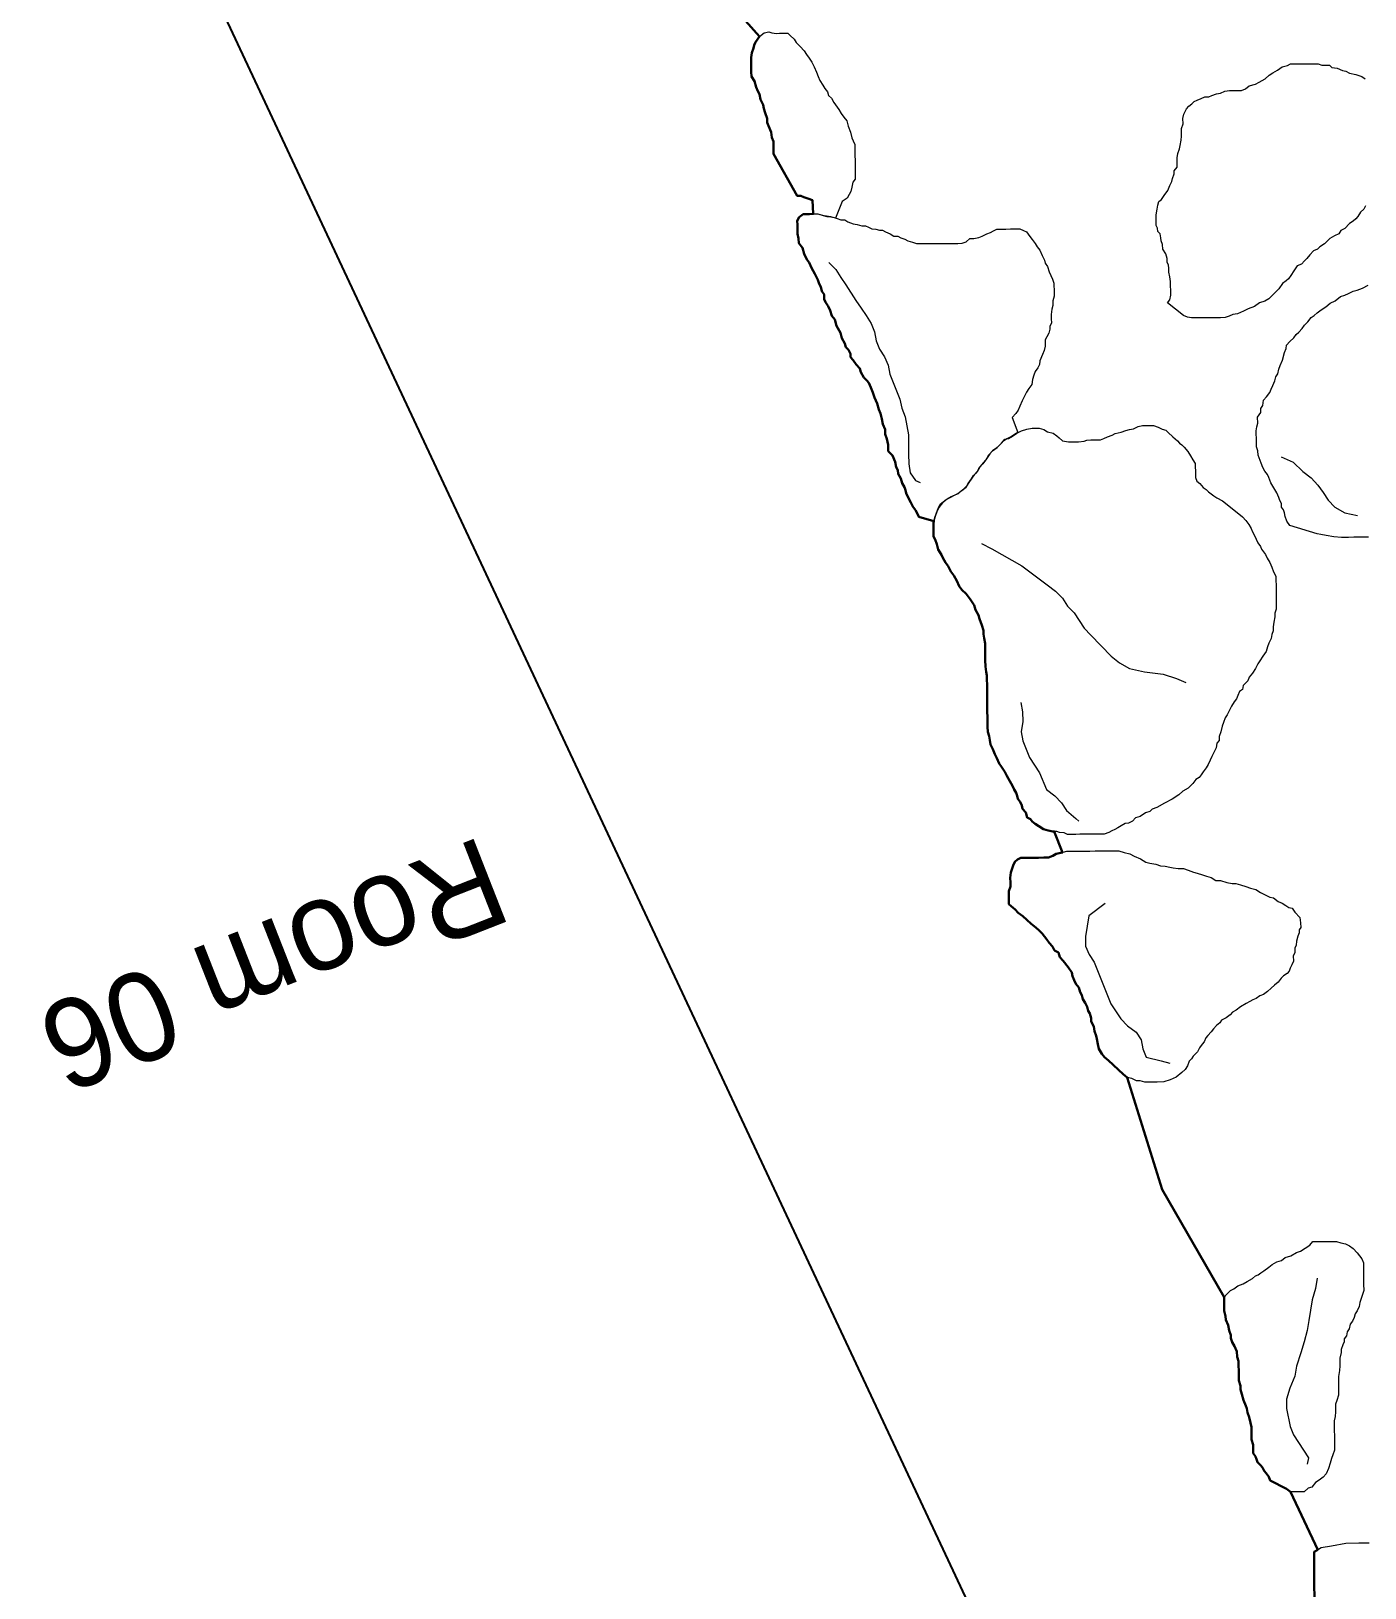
# Model space of a CAD drawing. Header units: millimetres. Extents: x -3113 to 15022, y -19591 to 4665.
# Drawn here: x -1130 to -231, y -2690 to -1641 of the extents above; entities that cross this region are included whole.
import ezdxf

# ---------------------------------------------------------------- set-up
doc = ezdxf.new("R2010")
doc.units = ezdxf.units.MM
doc.header["$XCLIPFRAME"] = 2
for name, color, linetype, lineweight in [('0A-anno', 6, 'Continuous', 13), ('0A-detail', 7, 'Continuous', 18), ('0A-detail-detail', 7, 'Continuous', 13), ('0T-walltop', 7, 'Continuous', 30)]:
    doc.layers.add(name, color=color, linetype=linetype, lineweight=lineweight)
doc.styles.add('Annotative', font='Akzidenz-grotesk-roman.ttf')
picture_1 = doc.add_image_def('image1.tif', size_in_pixel=(6668, 8809))

msp = doc.modelspace()

# ---------------------------------------------------------------- linework, layer by layer
at = {"layer": '0A-detail'}
for points in [[(-609.2, -1753.3), (-611.2, -1752.3), (-613.8, -1752.3), (-629.6, -1724.1), (-629.6, -1721.5), (-629.6, -1718.4), (-629.7, -1715.8), (-630.7, -1713.2), (-631.3, -1709.6), (-633.1, -1705.3), (-633.9, -1702.9), (-633.9, -1700.3), (-635.3, -1696.5), (-636.1, -1693.6), (-636.6, -1691), (-638.5, -1687.5), (-639.2, -1683.9), (-640.3, -1681.8), (-641.4, -1679.2), (-642.4, -1675.1), (-644.5, -1672), (-644.6, -1668.9), (-644.6, -1664.3), (-644.6, -1662.2), (-644.7, -1659.1), (-644.2, -1656), (-643.1, -1652.9), (-642.6, -1650.8), (-641.7, -1648.8), (-639.1, -1645.1), (-636, -1642.5), (-632.9, -1641.9), (-630.8, -1642.5), (-627.7, -1643), (-625.7, -1642.9), (-622.6, -1642.9), (-620, -1642.9), (-618.4, -1644.4), (-615.8, -1646.9), (-614.3, -1649), (-611.6, -1651.7), (-609, -1654.7), (-607.5, -1657.2), (-605.7, -1659.6), (-603.8, -1662.3), (-602.2, -1665.4), (-600.8, -1669.2), (-599.5, -1672.1), (-598.5, -1674.7), (-596.4, -1677.8), (-595.2, -1680.2), (-593.3, -1682.4), (-592.7, -1684.9), (-590.6, -1686.5), (-589.1, -1689.6), (-585.7, -1694.2), (-584, -1697), (-582.3, -1699.3), (-580.2, -1701.9), (-579.4, -1705.5), (-577.7, -1709.6), (-577, -1713.3), (-576, -1715.3), (-574.8, -1717.9), (-574.8, -1722.6), (-574.8, -1725.1), (-574.7, -1728.8), (-574.7, -1731.3), (-574.7, -1735), (-574.7, -1737), (-574.6, -1739.1), (-574.6, -1741.2), (-576.2, -1743.2), (-577, -1746.5), (-577.6, -1749.4), (-578.7, -1751.5), (-580, -1754), (-583.3, -1756.2), (-587.9, -1767.4), (-591.1, -1766.6), (-595.5, -1765.8), (-598.9, -1764.9), (-602.9, -1764.6), (-603.5, -1755.3), (-606.6, -1754.3)], [(-472.6, -1916.2), (-475.4, -1918.2), (-477.5, -1920.4), (-479.8, -1922.5), (-482.1, -1924.2), (-484, -1926.3), (-486.2, -1929.6), (-488.7, -1932.9), (-490.8, -1935.5), (-492.4, -1938.1), (-494.4, -1940.4), (-496.1, -1942.5), (-498, -1945.4), (-499.6, -1948), (-502.1, -1950.4), (-504.6, -1952.5), (-506.7, -1953.7), (-509.9, -1955.1), (-512.7, -1956.7), (-515.9, -1959.1), (-518.4, -1962.4), (-519.6, -1965.2), (-520.8, -1968.3), (-521.6, -1971.5), (-531.8, -1968.6), (-533, -1966.2), (-534.1, -1964.1), (-535.8, -1961.7), (-537.2, -1958.9), (-539, -1955.6), (-540.2, -1952.7), (-540.7, -1950.6), (-541.4, -1948.7), (-542.9, -1945.9), (-543.9, -1942.8), (-545.6, -1939.7), (-546, -1937.2), (-547.1, -1935.1), (-547.8, -1931.5), (-549.5, -1927.4), (-552.4, -1924.3), (-552.4, -1920.2), (-553.4, -1916.1), (-554.5, -1913), (-554.5, -1909.9), (-556.1, -1906.3), (-556.7, -1902.7), (-557.7, -1899), (-558.8, -1896.4), (-559.9, -1892.3), (-561.6, -1888.3), (-562.7, -1884.8), (-564, -1881.6), (-565.5, -1878.3), (-566.7, -1876.9), (-568.8, -1874.8), (-570.9, -1871.2), (-571.5, -1868.7), (-573.9, -1866), (-576.1, -1863.1), (-577.7, -1861), (-577.8, -1858.9), (-579.1, -1856.1), (-580.9, -1854.3), (-581.6, -1851.9), (-583.6, -1848.2), (-584.6, -1844.6), (-587.2, -1839.9), (-588.3, -1835.8), (-590.4, -1833.2), (-591.4, -1829.6), (-592.8, -1826.8), (-594.6, -1824), (-595.6, -1821.9), (-595.6, -1818.8), (-597, -1816.6), (-597.8, -1813.7), (-598.8, -1811.6), (-599.9, -1809), (-601.9, -1804.9), (-604.1, -1800.8), (-605.7, -1797.2), (-607.2, -1795.2), (-609, -1791.5), (-610.1, -1787.4), (-612.5, -1784.3), (-612.9, -1781.2), (-613.6, -1778.1), (-613.6, -1775), (-613.6, -1771.9), (-613.7, -1769.3), (-612.3, -1766.7), (-609.6, -1764.7), (-605.4, -1764.7), (-602.9, -1764.6), (-599.8, -1764.6), (-596.1, -1765.6), (-593.7, -1766.3), (-591, -1766.5), (-588.9, -1767.1), (-586.8, -1767.6), (-584.3, -1768.6), (-581.7, -1768.5), (-579.6, -1769.9), (-576.1, -1771.3), (-573.3, -1771.6), (-570.2, -1772.5), (-567.6, -1772.5), (-565.6, -1773.6), (-563.5, -1774.6), (-560.7, -1774.9), (-558.3, -1775.5), (-556.3, -1775.5), (-554.2, -1776.6), (-551.1, -1778.1), (-548.5, -1779.6), (-545.9, -1779.6), (-543.9, -1780.6), (-541.3, -1781.6), (-539.1, -1782.7), (-536, -1783.6), (-533.4, -1784.6), (-531.4, -1784.6), (-527.7, -1784.6), (-523.6, -1784.5), (-520.5, -1784.5), (-517.9, -1784.5), (-513.8, -1784.4), (-510.7, -1784.4), (-507.6, -1784.4), (-505.6, -1784.4), (-502.5, -1784.3), (-499.9, -1783.3), (-497.4, -1781.2), (-494.8, -1781.2), (-491.4, -1780.4), (-489.1, -1779.6), (-486, -1778), (-483.4, -1777), (-481.4, -1775.9), (-479.3, -1774.8), (-476.2, -1774.8), (-473.1, -1774.8), (-470, -1774.7), (-467.4, -1774.7), (-463.8, -1774.7), (-461.2, -1775.8), (-459.2, -1776.7), (-457.1, -1779.8), (-455.4, -1781.9), (-453.4, -1784.5), (-452, -1786.7), (-450.3, -1789.1), (-448.6, -1792.6), (-447.1, -1795.7), (-446.6, -1797.8), (-445, -1799.9), (-444, -1803.5), (-442.8, -1806.1), (-441.8, -1808.6), (-440.8, -1811.2), (-440.8, -1813.3), (-440.7, -1815.4), (-440.7, -1817.4), (-440.7, -1820), (-441.4, -1823.1), (-441.6, -1826.2), (-442.1, -1828.8), (-442.6, -1832.4), (-442.6, -1835), (-442.5, -1838.1), (-443.6, -1840.2), (-443.6, -1842.2), (-444.1, -1844.8), (-445.6, -1847.4), (-446.6, -1849.5), (-446.6, -1851.5), (-446.6, -1853.6), (-447.3, -1856.5), (-448.5, -1859.3), (-450.3, -1863.5), (-450.6, -1866.1), (-451.6, -1868.2), (-453.3, -1870.7), (-454.3, -1873.1), (-455.3, -1876.2), (-455.7, -1879.5), (-457.6, -1882.1), (-459.2, -1884.7), (-460.7, -1887.4), (-462.1, -1890.5), (-463.7, -1894.1), (-464.8, -1896.7), (-466.5, -1899.1), (-468.9, -1901.8), (-465, -1911.8), (-467.3, -1913.2), (-469.4, -1914.6)], [(-325.2, -1959.4), (-313.8, -1968.6), (-311.5, -1971), (-309.4, -1973.8), (-308, -1976.4), (-307.3, -1978.3), (-305.6, -1981.3), (-304.5, -1983.7), (-303.5, -1986.1), (-301.7, -1988.7), (-301, -1990.5), (-299.6, -1992.3), (-298.2, -1994), (-297.2, -1996.4), (-295.4, -1999.5), (-294, -2002.5), (-292.8, -2005.6), (-291.2, -2008.7), (-291.2, -2011.3), (-291.1, -2014.9), (-291.1, -2018), (-291.1, -2020.6), (-291.1, -2022.7), (-291, -2024.7), (-291, -2027.3), (-291, -2030.9), (-292, -2033.5), (-291.9, -2036.1), (-292.6, -2039.7), (-293, -2042.8), (-293, -2045.4), (-293.9, -2048), (-294.4, -2050.7), (-296, -2053.8), (-297, -2056.3), (-297.9, -2059.4), (-300, -2062.6), (-302.1, -2065.6), (-303.4, -2067.7), (-305.1, -2070.9), (-307.1, -2074), (-309.2, -2076.6), (-310.1, -2079.2), (-311.7, -2080.7), (-313.2, -2082.3), (-313.8, -2084.9), (-315.8, -2086.4), (-317, -2088.9), (-317.8, -2091.2), (-319.3, -2093.2), (-321.1, -2096.1), (-322.4, -2098.9), (-324.1, -2102), (-325.4, -2104.1), (-326.5, -2107.2), (-327.5, -2109.7), (-328.4, -2113.5), (-329.5, -2116.6), (-329.5, -2119.2), (-331, -2121.2), (-331.4, -2124.3), (-332.8, -2126.9), (-334.5, -2130), (-335.6, -2132.6), (-336.8, -2135.4), (-338.2, -2137.7), (-340.3, -2140.4), (-341.7, -2142.5), (-343, -2144.2), (-345.2, -2145.6), (-347.3, -2148.2), (-350.4, -2151.4), (-354, -2153.5), (-356.6, -2156), (-361.1, -2158.9), (-366.3, -2161.6), (-371.4, -2164.5), (-374.5, -2165.5), (-376.1, -2167.1), (-379.1, -2168.1), (-382.7, -2170.5), (-385.8, -2171.3), (-387.9, -2173.6), (-390.5, -2174.9), (-392.7, -2175.3), (-395.4, -2176.8), (-397.7, -2178.1), (-399.7, -2179.2), (-401.7, -2180.2), (-403.8, -2181.3), (-406.9, -2182.4), (-410, -2182.4), (-413.1, -2182.4), (-415.2, -2182.5), (-418.8, -2182.5), (-421.4, -2182.5), (-423.4, -2182.5), (-426, -2182.6), (-429.1, -2182.6), (-431.7, -2182.6), (-433.8, -2181.5), (-437, -2181.3), (-438.9, -2180.6), (-441.5, -2180.6), (-444.6, -2179.9), (-447.8, -2179.1), (-450.9, -2177.1), (-453.5, -2175.5), (-455.4, -2173.8), (-456.6, -2172.4), (-458.8, -2171.1), (-459.8, -2167.9), (-461.9, -2165.3), (-462.4, -2163.2), (-463.4, -2160.7), (-465, -2158.6), (-465.6, -2156.5), (-466.1, -2154.5), (-467.6, -2152.4), (-468.7, -2149.8), (-470.4, -2146.8), (-472.4, -2143.2), (-473.9, -2140.3), (-476, -2137), (-477.7, -2134.9), (-479.2, -2131.3), (-480.6, -2128.5), (-482, -2125.2), (-483.4, -2122.1), (-484, -2119), (-484.5, -2116.4), (-485.2, -2113.5), (-485.6, -2110.2), (-485.6, -2106.6), (-485.6, -2103), (-485.7, -2100.4), (-485.7, -2097.3), (-485.7, -2094.7), (-485.7, -2092.7), (-485.8, -2089.6), (-485.8, -2087), (-485.8, -2084.4), (-485.8, -2081.3), (-485.9, -2078.7), (-485.9, -2075.6), (-486.4, -2073), (-486.9, -2069.4), (-487, -2065.3), (-487, -2061.2), (-487.1, -2057.5), (-487.1, -2053.9), (-487.7, -2050.3), (-488.2, -2047.7), (-488.3, -2045.1), (-489.3, -2041.5), (-490.9, -2037.4), (-491.5, -2034.8), (-493.5, -2031.3), (-494.6, -2028.2), (-497.3, -2024.1), (-499.8, -2020.4), (-502.9, -2017.8), (-504.5, -2015.4), (-506.1, -2011.7), (-508.2, -2008.1), (-510.2, -2005.5), (-511.9, -2001.9), (-513.8, -1999.3), (-515.5, -1996.3), (-516.5, -1994.3), (-518.7, -1990.7), (-519.7, -1987.1), (-520.8, -1984), (-521.8, -1981.9), (-521.9, -1979.3), (-521.9, -1977.3), (-521.9, -1975.2), (-521.9, -1972.6), (-521, -1969), (-519.9, -1965.9), (-518.7, -1963.1), (-517.4, -1960.2), (-515.3, -1958.6), (-513.3, -1957), (-510.7, -1955.5), (-507.2, -1953.9), (-505.1, -1952.9), (-502.8, -1951), (-499.9, -1948.6), (-498.5, -1946.1), (-496.4, -1943), (-494.9, -1940.9), (-492.8, -1938.7), (-491.3, -1936.1), (-489.3, -1933.6), (-486.7, -1930.5), (-484.6, -1926.9), (-482.1, -1924.2), (-479, -1921.9), (-475.9, -1918.8), (-473.9, -1916.4), (-471.3, -1915.8), (-468.7, -1914.2), (-465.7, -1912.2), (-462.6, -1910.6), (-459, -1909.5), (-455.4, -1909), (-452.8, -1909), (-450.7, -1909), (-447.6, -1909.9), (-445, -1911.3), (-441.2, -1912.3), (-438.8, -1914), (-437.2, -1915.5), (-434.9, -1917.4), (-431, -1918.1), (-427.9, -1918.1), (-424.3, -1918), (-420.5, -1917.6), (-418.6, -1916.9), (-416, -1916.8), (-413.9, -1916.8), (-411.4, -1916.8), (-409.3, -1916.8), (-407.2, -1915.8), (-404.6, -1914.7), (-401.6, -1913.6), (-399.6, -1912.6), (-395.4, -1911.6), (-392.3, -1910.4), (-389.8, -1909.9), (-387.2, -1909.4), (-384.1, -1907.7), (-381, -1907.2), (-378.9, -1907.2), (-376.3, -1907.2), (-373.7, -1907.2), (-370.6, -1908.2), (-367.9, -1909.5), (-365.5, -1910.2), (-363.9, -1911.8), (-360.7, -1914.8), (-357.6, -1917.4), (-356.1, -1918.9), (-354.7, -1920.1), (-353, -1921.8), (-350.6, -1924.6), (-348.7, -1927.6), (-347.2, -1930.2), (-345.6, -1932.8), (-345.6, -1935.4), (-345.5, -1937.4), (-345.5, -1940), (-345.5, -1942.1), (-344.5, -1944.7), (-342.4, -1946.2), (-340.3, -1948.8), (-338.2, -1950.2), (-336.7, -1951.8), (-333, -1954.4), (-331, -1955.9), (-327.3, -1957.9)], [(-394.1, -2344), (-403.9, -2334.8), (-406.6, -2332.7), (-408.5, -2330.4), (-410.6, -2327), (-411.3, -2323.9), (-411.9, -2320.3), (-412.4, -2318.2), (-413.4, -2315.1), (-414, -2312), (-415.6, -2308.5), (-415.6, -2306.4), (-416.6, -2303.3), (-417.7, -2301.3), (-418.3, -2298.7), (-419.8, -2296.1), (-421.4, -2293.5), (-421.9, -2290.9), (-423, -2288.9), (-424.1, -2285.8), (-426.1, -2283.3), (-427.2, -2280.7), (-428.3, -2278.1), (-428.6, -2275.5), (-431.1, -2272.1), (-434.5, -2267.8), (-436.7, -2265.3), (-437.7, -2262.2), (-440.3, -2260.7), (-441.8, -2258.1), (-444, -2255.5), (-445.6, -2253.4), (-447.1, -2251.4), (-448.7, -2249.4), (-450.7, -2247.3), (-452.9, -2245.3), (-456, -2242.7), (-459.1, -2240.2), (-461.7, -2237.6), (-464.8, -2235.5), (-466.9, -2233.2), (-469.5, -2230.9), (-471.1, -2229.5), (-471.1, -2226.9), (-471.1, -2224.3), (-471.2, -2220.7), (-470.1, -2217.6), (-470.1, -2215), (-470.2, -2211.9), (-469.7, -2208.2), (-469.2, -2206.1), (-468.2, -2203.5), (-467.2, -2201), (-465.2, -2199.4), (-463.1, -2198.4), (-460.5, -2198.4), (-458.5, -2198.3), (-456.4, -2198.3), (-453.8, -2198.3), (-451.2, -2198.3), (-447.6, -2198.2), (-444.5, -2198.2), (-441.4, -2197.1), (-439.3, -2195.6), (-436.2, -2195), (-432.1, -2193.9), (-428.5, -2193.9), (-426.4, -2193.9), (-422.8, -2193.8), (-419.7, -2193.8), (-416.6, -2193.8), (-413, -2193.7), (-410.4, -2193.7), (-407.8, -2193.7), (-405.2, -2193.7), (-401.1, -2193.6), (-397, -2193.6), (-393.4, -2194.7), (-389.7, -2195.6), (-386.7, -2197.2), (-382.5, -2199), (-378.8, -2201.2), (-376.2, -2202), (-372.1, -2202.7), (-369, -2203.7), (-365.9, -2204), (-362.8, -2204.7), (-360.5, -2205), (-357.1, -2205.6), (-353.5, -2205.6), (-350.4, -2206.7), (-346.8, -2208.1), (-344.2, -2208.6), (-340.6, -2209.7), (-338, -2210.7), (-334.9, -2211.6), (-331.7, -2213.7), (-328.6, -2213.7), (-324.4, -2215), (-320.8, -2215.7), (-318.2, -2215.7), (-315.2, -2216.6), (-311.5, -2217.6), (-308.4, -2218.7), (-304.8, -2219.7), (-301.7, -2221.7), (-298.5, -2223.2), (-295.4, -2224.8), (-292.8, -2225.2), (-289.7, -2227.8), (-287.1, -2228.8), (-284.6, -2230.4), (-282.5, -2231.9), (-280.4, -2232.3), (-278.4, -2234.9), (-275.2, -2238.5), (-274.6, -2242.1), (-274.5, -2245.2), (-275.6, -2246.8), (-275.6, -2248.8), (-276.4, -2251.2), (-277.3, -2254.5), (-277.5, -2257.1), (-278.6, -2259.2), (-278.6, -2262.3), (-279.6, -2264.3), (-279.5, -2267.9), (-280.5, -2270.5), (-281.6, -2272.6), (-282.3, -2274.6), (-283.6, -2276.3), (-286.2, -2277.9), (-287.7, -2279.4), (-289.7, -2282), (-292.3, -2284.1), (-294.4, -2286.2), (-297, -2288.3), (-299.5, -2290.4), (-302, -2291.4), (-304.6, -2293), (-306.7, -2294.1), (-308.8, -2295.1), (-311.3, -2296.5), (-315, -2298.8), (-318, -2300.9), (-320.5, -2302.4), (-322.1, -2304), (-324.7, -2306.1), (-327.8, -2307.7), (-329.1, -2309.4), (-331.3, -2311.3), (-333.2, -2313.6), (-334.9, -2315.5), (-337, -2318.1), (-338.5, -2319.7), (-339.6, -2322.3), (-341, -2323.8), (-342.6, -2326.4), (-344.1, -2329), (-346.9, -2331.9), (-348.1, -2333.7), (-349.7, -2335.3), (-350.7, -2338.4), (-352.3, -2341), (-354.7, -2343), (-358.4, -2346.1), (-362.5, -2347.8), (-366.7, -2349.3), (-371.3, -2349.4), (-373.9, -2349.4), (-376.5, -2349.4), (-379.6, -2349.4), (-382.7, -2348.5), (-385.2, -2348.5), (-388.3, -2347.1), (-391.4, -2346.4)], [(-253, -2456.8), (-250.5, -2456.8), (-247.4, -2457.8), (-244.3, -2458.3), (-241.7, -2459.8), (-239.1, -2461.4), (-236.5, -2464.4), (-234.9, -2466.5), (-233.3, -2468.5), (-232.3, -2471.1), (-232.3, -2473.7), (-232.2, -2476.8), (-232.2, -2479.3), (-232.2, -2481.9), (-232.2, -2485.5), (-232.1, -2489.7), (-233.4, -2493.8), (-234.8, -2497.9), (-235.1, -2500.5), (-236.4, -2503.4), (-237.8, -2505.6), (-238.5, -2508), (-239.6, -2510.4), (-241.2, -2512.5), (-241.9, -2515.6), (-243.2, -2517.7), (-243.8, -2520.3), (-245.2, -2522.3), (-245.2, -2524.4), (-246.2, -2526.5), (-247.3, -2529.6), (-247.3, -2531.6), (-248.2, -2535.3), (-248.2, -2537.9), (-248.2, -2540.5), (-248.4, -2543.6), (-249.1, -2547.7), (-249.1, -2551.9), (-249, -2556), (-249, -2560.2), (-250.1, -2563.8), (-251, -2566.3), (-251, -2568.9), (-251, -2571.5), (-251.3, -2574.6), (-251.9, -2577.7), (-251.9, -2580.8), (-251.9, -2583.9), (-251.8, -2588), (-251.8, -2591.1), (-251.8, -2593.7), (-251.8, -2597.3), (-252.8, -2600.4), (-253.8, -2603), (-254.8, -2606.1), (-255.8, -2609.7), (-257.3, -2613.4), (-259.4, -2615.5), (-262, -2617.6), (-264.5, -2619.1), (-267, -2622.2), (-269.6, -2622.9), (-272.2, -2625.4), (-274.8, -2625.4), (-276.8, -2625.4), (-279.4, -2625.4), (-281.5, -2625.5), (-284.2, -2623.5), (-295, -2617.9), (-296, -2615.3), (-297.8, -2612.9), (-299.1, -2611.2), (-300.3, -2609.1), (-301.6, -2607.4), (-303.7, -2605.4), (-304.4, -2603.5), (-305.1, -2601.6), (-306.5, -2599.4), (-306.6, -2596.8), (-306.6, -2593.7), (-307.6, -2590.1), (-307.6, -2587.5), (-307.7, -2584.9), (-307.7, -2581.8), (-308.4, -2578.9), (-309.2, -2575.1), (-310.4, -2572), (-310.9, -2569.4), (-311.4, -2567.4), (-313.1, -2563.7), (-314.1, -2559.7), (-315.1, -2556.6), (-315.2, -2554), (-316.3, -2550.4), (-316.3, -2546.8), (-316.3, -2543.7), (-316.4, -2540.6), (-316.4, -2537.5), (-317.4, -2534.4), (-317.5, -2530.8), (-319.2, -2527.3), (-320.6, -2524.6), (-321.6, -2522), (-321.7, -2519.9), (-322.8, -2516.8), (-323.5, -2513.2), (-324.9, -2509.6), (-325.3, -2507.1), (-326, -2503.5), (-326, -2500.4), (-326.1, -2497.3), (-326.1, -2494.2), (-324.3, -2492.2), (-321.9, -2489.8), (-319.5, -2488.7), (-316.9, -2486.7), (-313.3, -2485.2), (-310.7, -2483.7), (-306.9, -2481.8), (-305, -2480), (-303.1, -2479.3), (-301.4, -2477.9), (-299.4, -2476.5), (-296, -2474.1), (-293.7, -2472.2), (-290.6, -2470.6), (-287.5, -2469.5), (-285, -2467.5), (-281.3, -2466.4), (-277.3, -2464.3), (-274.7, -2463.2), (-271.6, -2461.2), (-268.5, -2459.3), (-266.4, -2456.9), (-263.9, -2456.9), (-260.8, -2456.9), (-258.7, -2456.8), (-256.7, -2456.8)]]:
    msp.add_lwpolyline(points, close=True, dxfattribs=at)
for points in [[(-230.9, -1759.2), (-232, -1761.3), (-234.2, -1763.3), (-236.1, -1766.4), (-237.3, -1767.8), (-239.1, -1769.5), (-241.7, -1771), (-244.8, -1774.3), (-247.4, -1775.8), (-248.9, -1777.9), (-251.7, -1779.4), (-255, -1781.1), (-256.4, -1782.8), (-258.6, -1784.7), (-261.7, -1786.8), (-263.3, -1788.4), (-265.9, -1789.5), (-268.3, -1792.1), (-270.4, -1794.6), (-271.9, -1796.2), (-274, -1798.4), (-276.9, -1799.6), (-279.2, -1803), (-281.3, -1806.1), (-282.7, -1808.2), (-284.4, -1809.6), (-286.8, -1811.4), (-289.3, -1815), (-292.9, -1818.6), (-296, -1821.8), (-298.6, -1823.4), (-302.2, -1824.4), (-305.7, -1827), (-309.9, -1828.6), (-313, -1830.2), (-317.1, -1831.8), (-320.2, -1832.3), (-322.8, -1833.4), (-325.4, -1834.4), (-328.5, -1834.5), (-331.6, -1834.5), (-334.1, -1834.5), (-336.7, -1834.5), (-339.8, -1834.6), (-342.9, -1834.6), (-346, -1834.6), (-348.1, -1834.6), (-350.7, -1834.2), (-353.5, -1832.9), (-364.2, -1824.5), (-362.7, -1822.4), (-362.1, -1819.3), (-362.1, -1816.2), (-362.2, -1813.1), (-362.2, -1810), (-362.6, -1806.9), (-363.3, -1803.8), (-363.4, -1801.2), (-363.7, -1799), (-364.4, -1797.1), (-364.4, -1794.5), (-365.5, -1791.4), (-367.3, -1788.3), (-367.6, -1785.2), (-368.6, -1782.6), (-368.7, -1780.6), (-369.3, -1778), (-370.8, -1776.4), (-371.1, -1774.2), (-371.8, -1772.3), (-371.9, -1769.7), (-371.9, -1767.1), (-371.9, -1765.1), (-371.2, -1761.4), (-370.7, -1758.7), (-370, -1756.3), (-368.2, -1754.9), (-366.5, -1752.1), (-364.1, -1748.7), (-362.8, -1745.5), (-361.3, -1742.8), (-360.8, -1740.7), (-359.7, -1737.6), (-359.8, -1735.5), (-357.8, -1733), (-357.8, -1729.3), (-357.8, -1726.8), (-357.2, -1723.8), (-356.1, -1720.7), (-355.8, -1718.5), (-355.1, -1714.9), (-354.9, -1712.3), (-354.9, -1709.7), (-354.9, -1707.1), (-353.8, -1704), (-353.9, -1700.4), (-353.2, -1697.3), (-351.4, -1693.7), (-349.9, -1692), (-347.8, -1690.5), (-346.3, -1688.9), (-344.2, -1687.9), (-341.6, -1686.9), (-339.1, -1685.7), (-336.5, -1685.7), (-334.4, -1684.7), (-331.3, -1683.7), (-328.5, -1683.2), (-325.6, -1682), (-322.5, -1681.5), (-320.5, -1681.5), (-316.9, -1681.4), (-314.4, -1681.4), (-311.8, -1680.4), (-309.2, -1678.3), (-305.1, -1677.2), (-302.5, -1675.8), (-298.4, -1673.6), (-295.8, -1671), (-293.3, -1669.5), (-290.2, -1667.8), (-287.1, -1665.4), (-283.5, -1664.6), (-281.4, -1663.5), (-278.3, -1663.5), (-275.7, -1663.5), (-272.1, -1663.4), (-268.5, -1663.4), (-265.4, -1663.4), (-262.8, -1663.4), (-260.2, -1664.4), (-257.7, -1664.4), (-255.1, -1664.4), (-253.5, -1665.9), (-249.9, -1666.3), (-246.3, -1667.9), (-244.2, -1668.4), (-241.6, -1669.8), (-237.4, -1670.7), (-233.3, -1672.1), (-231.2, -1673.5)], [(-228.9, -1982.4), (-231.5, -1982.4), (-233.6, -1982.4), (-236.2, -1982.4), (-238.7, -1982.4), (-242.4, -1982.5), (-244.4, -1982.5), (-247, -1982.5), (-252.2, -1982.1), (-257.4, -1981.1), (-261, -1980.5), (-263.5, -1980.1), (-281.9, -1974.5), (-283.8, -1971.5), (-284.9, -1968.4), (-285.4, -1965.9), (-286.1, -1964), (-287.5, -1962.2), (-287.5, -1959.7), (-288.5, -1957.6), (-289.3, -1955.7), (-290.7, -1952.4), (-292.7, -1949.1), (-294.6, -1945.8), (-295.9, -1942.2), (-297, -1940.1), (-298.8, -1937.8), (-300.1, -1935.5), (-301.2, -1932.4), (-303.3, -1927.2), (-303.4, -1924.1), (-304.4, -1921.5), (-304.4, -1917.9), (-304.4, -1915.3), (-304.5, -1913.3), (-304.5, -1910.7), (-304, -1908.1), (-303.5, -1905.5), (-303.6, -1901.4), (-301.5, -1898.3), (-301.5, -1895.7), (-300, -1893.6), (-299.5, -1890), (-297.5, -1887.9), (-295.4, -1884.8), (-294.4, -1882.7), (-293.4, -1880.1), (-291.9, -1877), (-291.4, -1874.4), (-290, -1872.3), (-289.3, -1869.2), (-288.4, -1866.7), (-286.8, -1863.1), (-285.4, -1857.9), (-284.3, -1855.3), (-284, -1853), (-281.9, -1850.5), (-279.2, -1848), (-277.7, -1845.9), (-275.7, -1844.3), (-273.6, -1841.8), (-272, -1839.6), (-269.7, -1837.3), (-267.5, -1834.4), (-265.5, -1832.9), (-263.4, -1831.3), (-260.8, -1829.2), (-257.7, -1827.1), (-254.7, -1824.8), (-251.3, -1823.1), (-247.8, -1820.3), (-244.9, -1819.2), (-242.3, -1818.2), (-239.2, -1816.6), (-236.6, -1816), (-233, -1814.5), (-229, -1812.6)], [(-265.2, -2701), (-265.4, -2683.5), (-265.4, -2679.6), (-265.5, -2671.8), (-265.5, -2665.9), (-260.7, -2663), (-253.9, -2661.9), (-244.1, -2659.9), (-235.4, -2659.8), (-228.5, -2659.8)]]:
    msp.add_lwpolyline(points, dxfattribs=at)
at = {"layer": '0A-detail-detail'}
for points in [[(-592.3, -1797.4), (-587.7, -1802.1), (-584.3, -1807.3), (-580.9, -1812.4), (-574.1, -1822.8), (-570.7, -1828), (-567.3, -1833.1), (-563.9, -1838.3), (-561.6, -1843.9), (-560.4, -1850), (-558.2, -1855.7), (-554.8, -1860.8), (-552.5, -1866.5), (-551.3, -1872.6), (-544.5, -1889.4), (-543.3, -1895.5), (-541, -1901.2), (-539.9, -1907.3), (-538.7, -1913.3), (-538.7, -1926.4), (-538.6, -1933), (-537.5, -1939.1), (-534.1, -1944.2), (-530.9, -1945.6)], [(-287.6, -1928.3), (-279.7, -1931.7), (-273.1, -1938.2), (-267.5, -1942.4), (-262.9, -1947.2), (-259.5, -1952.3), (-256.1, -1957.5), (-251.6, -1962.2), (-244.8, -1966), (-236.2, -1967.8)], [(-489.5, -1986.5), (-482.7, -1990.3), (-475.9, -1994.1), (-462.3, -2001.7), (-445.3, -2014.5), (-439.7, -2018.8), (-435.1, -2023.5), (-431.7, -2028.7), (-427.2, -2033.4), (-423.8, -2038.5), (-420.4, -2043.7), (-415.9, -2048.4), (-402.3, -2062.6), (-396.6, -2066.9), (-389.8, -2070.7), (-379.7, -2073.1), (-367.2, -2074.6), (-358.2, -2077.5), (-351.9, -2080.2)], [(-463, -2093.8), (-461.9, -2099.9), (-461.8, -2106.4), (-462.9, -2113.4), (-461.8, -2119.5), (-457.2, -2130.7), (-453.8, -2135.9), (-450.4, -2141.1), (-445.8, -2152.4), (-440.2, -2156.6), (-435.6, -2161.3), (-432.2, -2166.5), (-426.1, -2171.9), (-424.1, -2173.7)], [(-406.2, -2229), (-417.2, -2237.4), (-418.3, -2244.3), (-419.4, -2251.3), (-419.4, -2257.8), (-417.1, -2263.4), (-413.7, -2268.6), (-402.4, -2296.6), (-395.6, -2306.9), (-391.1, -2311.6), (-385.4, -2315.8), (-382, -2320.9), (-380.9, -2327), (-378.6, -2332.6), (-368.5, -2335), (-362.7, -2336.6)], [(-263.5, -2481.6), (-264.6, -2488.5), (-266.8, -2496), (-269, -2509.9), (-270.1, -2516.8), (-272.3, -2524.3), (-274.5, -2531.7), (-277.4, -2540.7), (-278.5, -2547.6), (-281.8, -2555.5), (-284, -2562.9), (-284, -2569.4), (-281.7, -2581.5), (-279.4, -2587.1), (-276.1, -2592.3), (-269.3, -2602.6), (-270.2, -2606.8)]]:
    msp.add_lwpolyline(points, dxfattribs=at)
at = {"layer": '0T-walltop'}
msp.add_lwpolyline([(-265.2, -2701), (-265.4, -2683.5), (-265.4, -2679.6), (-265.5, -2671.8), (-265.5, -2665.9), (-263.1, -2664.4), (-281.5, -2625.5), (-284.2, -2623.5), (-295, -2617.9), (-296, -2615.3), (-297.8, -2612.9), (-299.1, -2611.2), (-300.3, -2609.1), (-301.6, -2607.4), (-303.7, -2605.4), (-304.4, -2603.5), (-305.1, -2601.6), (-306.5, -2599.4), (-306.6, -2596.8), (-306.6, -2593.7), (-307.6, -2590.1), (-307.6, -2587.5), (-307.7, -2584.9), (-307.7, -2581.8), (-308.4, -2578.9), (-309.2, -2575.1), (-310.4, -2572), (-310.9, -2569.4), (-311.4, -2567.4), (-313.1, -2563.7), (-314.1, -2559.7), (-315.1, -2556.6), (-315.2, -2554), (-316.3, -2550.4), (-316.3, -2546.8), (-316.3, -2543.7), (-316.4, -2540.6), (-316.4, -2537.5), (-317.4, -2534.4), (-317.5, -2530.8), (-319.2, -2527.3), (-320.6, -2524.6), (-321.6, -2522), (-321.7, -2519.9), (-322.8, -2516.8), (-323.5, -2513.2), (-324.9, -2509.6), (-325.3, -2507.1), (-326, -2503.5), (-326, -2500.4), (-326.1, -2497.3), (-326.1, -2494.2), (-367.8, -2421.7), (-391.4, -2346.4), (-394.1, -2344), (-403.9, -2334.8), (-406.6, -2332.7), (-408.5, -2330.4), (-410.6, -2327), (-411.3, -2323.9), (-411.9, -2320.3), (-412.4, -2318.2), (-413.4, -2315.1), (-414, -2312), (-415.6, -2308.5), (-415.6, -2306.4), (-416.6, -2303.3), (-417.7, -2301.3), (-418.3, -2298.7), (-419.8, -2296.1), (-421.4, -2293.5), (-421.9, -2290.9), (-423, -2288.9), (-424.1, -2285.8), (-426.1, -2283.3), (-427.2, -2280.7), (-428.3, -2278.1), (-428.6, -2275.5), (-431.1, -2272.1), (-434.5, -2267.8), (-436.7, -2265.3), (-437.7, -2262.2), (-440.3, -2260.7), (-441.8, -2258.1), (-444, -2255.5), (-445.6, -2253.4), (-447.1, -2251.4), (-448.7, -2249.4), (-450.7, -2247.3), (-452.9, -2245.3), (-456, -2242.7), (-459.1, -2240.2), (-461.7, -2237.6), (-464.8, -2235.5), (-466.9, -2233.2), (-469.5, -2230.9), (-471.1, -2229.5), (-471.1, -2226.9), (-471.1, -2224.3), (-471.2, -2220.7), (-470.1, -2217.6), (-470.1, -2215), (-470.2, -2211.9), (-469.7, -2208.2), (-469.2, -2206.1), (-468.2, -2203.5), (-467.2, -2201), (-465.2, -2199.4), (-463.1, -2198.4), (-460.5, -2198.4), (-458.5, -2198.3), (-456.4, -2198.3), (-453.8, -2198.3), (-451.2, -2198.3), (-447.6, -2198.2), (-444.5, -2198.2), (-441.4, -2197.1), (-439.3, -2195.6), (-436.2, -2195), (-434.9, -2194.7), (-440.5, -2180.6), (-441.5, -2180.6), (-444.6, -2179.9), (-447.8, -2179.1), (-450.9, -2177.1), (-453.5, -2175.5), (-455.4, -2173.8), (-456.6, -2172.4), (-458.8, -2171.1), (-459.8, -2167.9), (-461.9, -2165.3), (-462.4, -2163.2), (-463.4, -2160.7), (-465, -2158.6), (-465.6, -2156.5), (-466.1, -2154.5), (-467.6, -2152.4), (-468.7, -2149.8), (-470.4, -2146.8), (-472.4, -2143.2), (-473.9, -2140.3), (-476, -2137), (-477.7, -2134.9), (-479.2, -2131.3), (-480.6, -2128.5), (-482, -2125.2), (-483.4, -2122.1), (-484, -2119), (-484.5, -2116.4), (-485.2, -2113.5), (-485.6, -2110.2), (-485.6, -2106.6), (-485.6, -2103), (-485.7, -2100.4), (-485.7, -2097.3), (-485.7, -2094.7), (-485.7, -2092.7), (-485.8, -2089.6), (-485.8, -2087), (-485.8, -2084.4), (-485.8, -2081.3), (-485.9, -2078.7), (-485.9, -2075.6), (-486.4, -2073), (-486.9, -2069.4), (-487, -2065.3), (-487, -2061.2), (-487.1, -2057.5), (-487.1, -2053.9), (-487.7, -2050.3), (-488.2, -2047.7), (-488.3, -2045.1), (-489.3, -2041.5), (-490.9, -2037.4), (-491.5, -2034.8), (-493.5, -2031.3), (-494.6, -2028.2), (-497.3, -2024.1), (-499.8, -2020.4), (-502.9, -2017.8), (-504.5, -2015.4), (-506.1, -2011.7), (-508.2, -2008.1), (-510.2, -2005.5), (-511.9, -2001.9), (-513.8, -1999.3), (-515.5, -1996.3), (-516.5, -1994.3), (-518.7, -1990.7), (-519.7, -1987.1), (-520.8, -1984), (-521.8, -1981.9), (-521.9, -1979.3), (-521.9, -1977.3), (-521.9, -1975.2), (-521.9, -1972.6), (-521.6, -1971.5), (-531.8, -1968.6), (-533, -1966.2), (-534.1, -1964.1), (-535.8, -1961.7), (-537.2, -1958.9), (-539, -1955.6), (-540.2, -1952.7), (-540.7, -1950.6), (-541.4, -1948.7), (-542.9, -1945.9), (-543.9, -1942.8), (-545.6, -1939.7), (-546, -1937.2), (-547.1, -1935.1), (-547.8, -1931.5), (-549.5, -1927.4), (-552.4, -1924.3), (-552.4, -1920.2), (-553.4, -1916.1), (-554.5, -1913), (-554.5, -1909.9), (-556.1, -1906.3), (-556.7, -1902.7), (-557.7, -1899), (-558.8, -1896.4), (-559.9, -1892.3), (-561.6, -1888.3), (-562.7, -1884.8), (-564, -1881.6), (-565.5, -1878.3), (-566.7, -1876.9), (-568.8, -1874.8), (-570.9, -1871.2), (-571.5, -1868.7), (-573.9, -1866), (-576.1, -1863.1), (-577.7, -1861), (-577.8, -1858.9), (-579.1, -1856.1), (-580.9, -1854.3), (-581.6, -1851.9), (-583.6, -1848.2), (-584.6, -1844.6), (-587.2, -1839.9), (-588.3, -1835.8), (-590.4, -1833.2), (-591.4, -1829.6), (-592.8, -1826.8), (-594.6, -1824), (-595.6, -1821.9), (-595.6, -1818.8), (-597, -1816.6), (-597.8, -1813.7), (-598.8, -1811.6), (-599.9, -1809), (-601.9, -1804.9), (-604.1, -1800.8), (-605.7, -1797.2), (-607.2, -1795.2), (-609, -1791.5), (-610.1, -1787.4), (-612.5, -1784.3), (-612.9, -1781.2), (-613.6, -1778.1), (-613.6, -1775), (-613.6, -1771.9), (-613.7, -1769.3), (-612.3, -1766.7), (-609.6, -1764.7), (-605.4, -1764.7), (-602.9, -1764.6), (-603.5, -1755.3), (-606.6, -1754.3), (-609.2, -1753.3), (-611.2, -1752.3), (-613.8, -1752.3), (-629.6, -1724.1), (-629.6, -1721.5), (-629.6, -1718.4), (-629.7, -1715.8), (-630.7, -1713.2), (-631.3, -1709.6), (-633.1, -1705.3), (-633.9, -1702.9), (-633.9, -1700.3), (-635.3, -1696.5), (-636.1, -1693.6), (-636.6, -1691), (-638.5, -1687.5), (-639.2, -1683.9), (-640.3, -1681.8), (-641.4, -1679.2), (-642.4, -1675.1), (-644.5, -1672), (-644.6, -1668.9), (-644.6, -1664.3), (-644.6, -1662.2), (-644.7, -1659.1), (-644.2, -1656), (-643.1, -1652.9), (-642.6, -1650.8), (-641.7, -1648.8), (-639.1, -1645.1), (-678.7, -1600.5)], dxfattribs=at)

# ---------------------------------------------------------------- texts
at = {"layer": '0A-anno', "insert": (-814.8, -2210.7), "char_height": 60, "width": 857188.759, "attachment_point": 4, "rotation": 201.4181, "style": 'Annotative'}
msp.add_mtext('Room 06', dxfattribs=at)

# ---------------------------------------------------------------- pictures from other files: only their frames are drawn
image = msp.add_image(picture_1, insert=(4548.8, 3178.5), size_in_units=(6667, 8807.6), rotation=-180)
image.set_boundary_path([(2179.18, 8808.5), (-0.5, 3859.02), (791.07, 3508.7), (-0.5, 1607.6), (-0.5, 1607.6), (3674.99, -0.5), (6667.5, 6386.38), (6667.5, 7108.85), (2641.04, 8808.5), (2179.18, 8808.5)])

doc.saveas('drawing.dxf')
